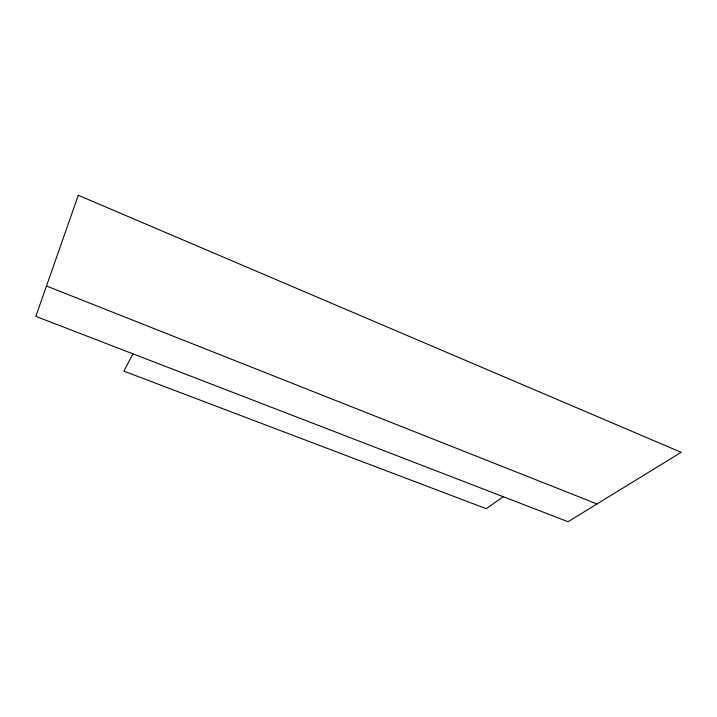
<?xml version="1.0" encoding="UTF-8"?>
<svg xmlns="http://www.w3.org/2000/svg" width="717" height="717" viewBox="0 0 717 717"><rect width="100%" height="100%" fill="white"/><g stroke="black" fill="none" stroke-linecap="round" stroke-linejoin="round"><path stroke-width="1.08" d="M132.932 353.839L123.889 371.155L486.225 508.703L503.226 496.711M46.497 286.002L597.019 503.952M78.287 195.275L35.85 316.376L568.061 521.725L681.15 452.31L78.287 195.275"/></g></svg>
